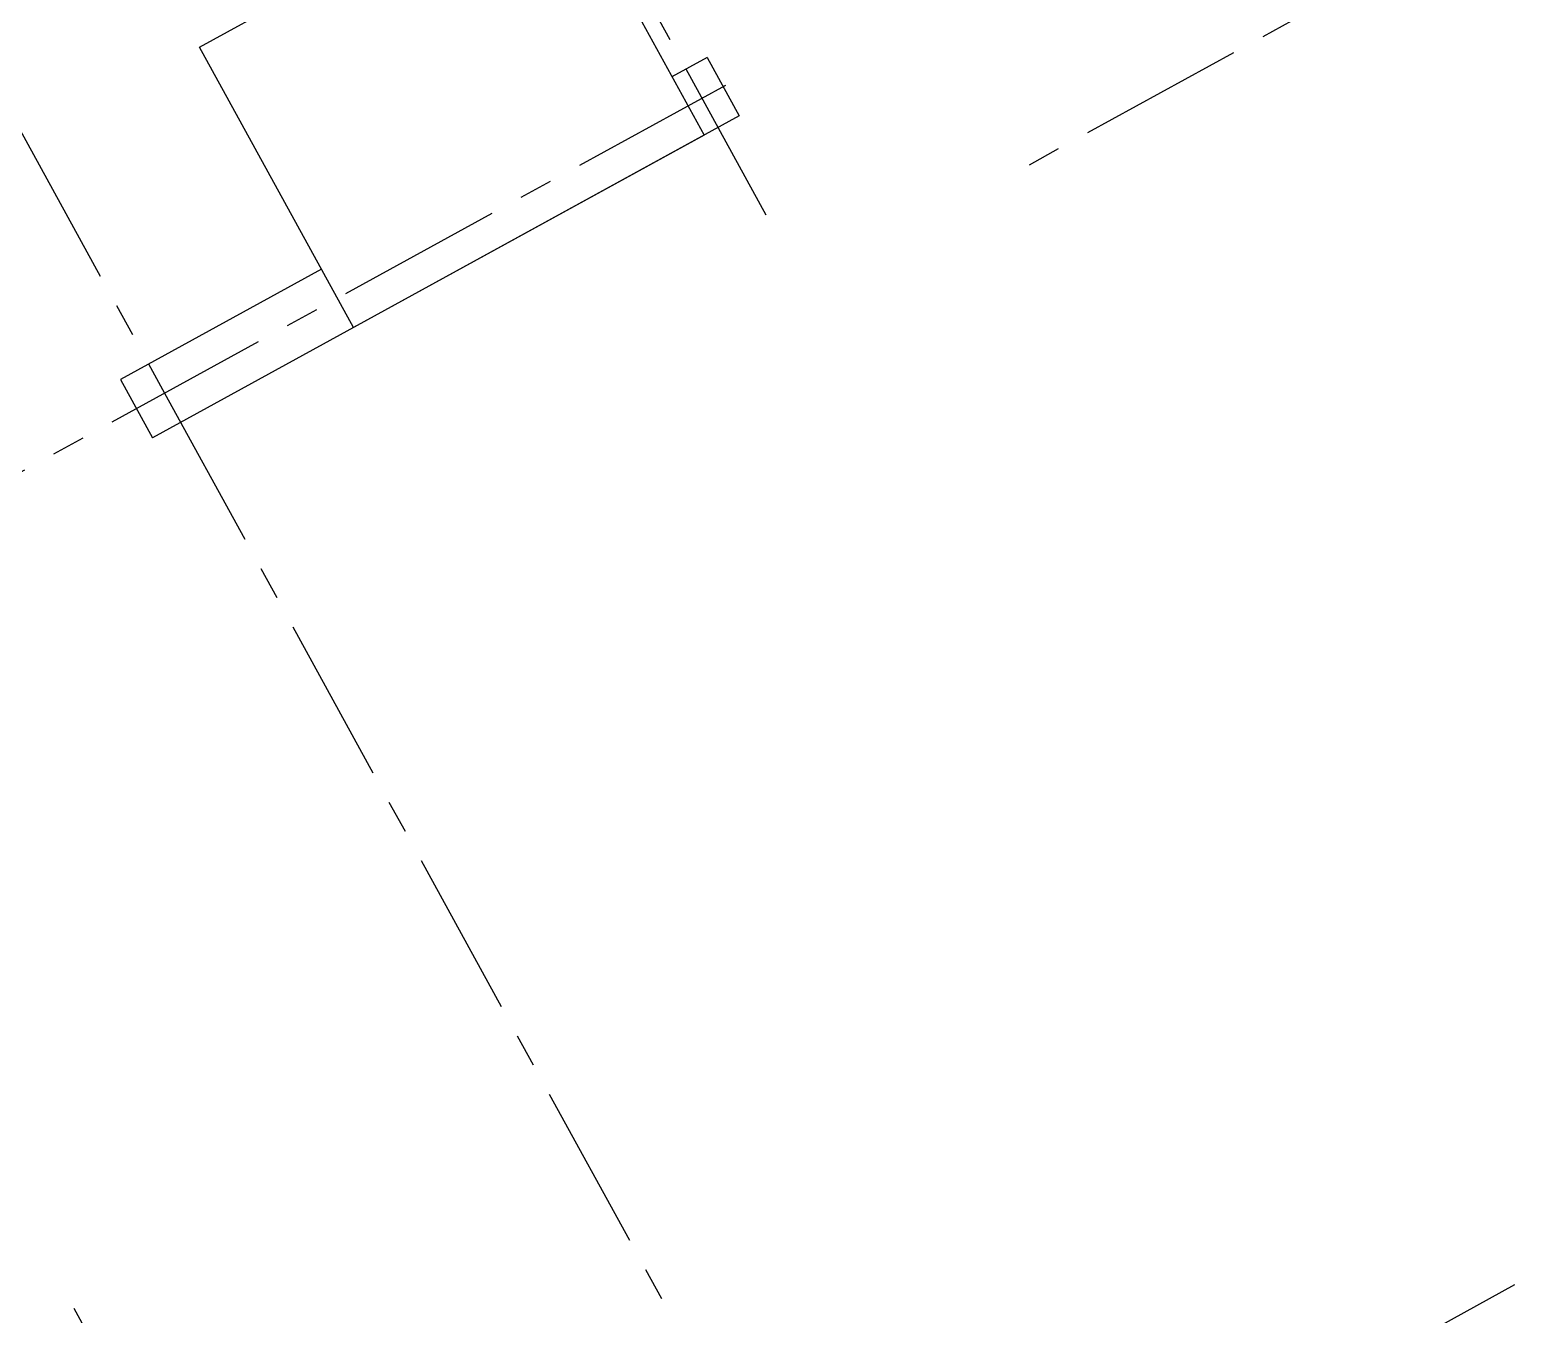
# Model space of a CAD drawing. Header units: millimetres. Extents: x 75184266 to 76346726, y -35077925 to -33679385.
# Drawn here: x 75442712 to 75448346, y -34539773 to -34534952 of the extents above; entities that cross this region are included whole.
import ezdxf

# ---------------------------------------------------------------- set-up
doc = ezdxf.new("R2010")
doc.units = ezdxf.units.MM
doc.header["$LTSCALE"] = 50
doc.header["$MEASUREMENT"] = 0
doc.linetypes.add('CENTER', pattern=[2, 1.25, -0.25, 0.25, -0.25])
doc.linetypes.add('XR-지하3층$0$H', pattern=[1.3, 0.8, -0.5])
doc.layers.add('CEN', color=1, linetype='CENTER')
doc.layers.add('건축', color=8, linetype='CONTINUOUS', plot=False)

msp = doc.modelspace()

# ---------------------------------------------------------------- linework, layer by layer
at = {"layer": 'CEN', "ltscale": 10}
for points in [[(75441323, -34528084.1), (75445478, -34535654.9)], [(75439306.7, -34529190.7), (75443216.3, -34536314.4)], [(75449856.6, -34533594), (75446425.6, -34535477)], [(75445320.3, -34535159.7), (75439513, -34538346.8)], [(75443216.3, -34536314.4), (75445800, -34541022)], [(75448281.4, -34539660.1), (75442096.6, -34543054.5)]]:
    msp.add_lwpolyline(points, dxfattribs=at)
at = {"layer": '건축'}
for p, q in [((75445251.4, -34535054.9), (75445119.9, -34535127.1)), ((75445251.4, -34535054.9), (75445371.7, -34535274.1)), ((75445371.7, -34535274.1), (75443171.3, -34536481.7)), ((75443804.9, -34535848.8), (75443051, -34536262.5))]:
    msp.add_line(p, q, dxfattribs=at)
at = {"layer": '건축', "linetype": 'XR-지하3층$0$H', "ltscale": 50}
msp.add_lwpolyline([(75438953.1, -34531456.2), (75441794.2, -34536632.9), (75441312, -34536897.5), (75444213.2, -34542183.7), (75446476.9, -34546308.4), (75447603.4, -34545690.1), (75448289, -34546939.4), (75455232.1, -34543128.8), (75453350.9, -34539701.1), (75454402.8, -34539123.8), (75450621.2, -34532233.3)], dxfattribs=at)
at = {"layer": '건축'}
msp.add_lwpolyline([(75443925.2, -34536067.9), (75443347.8, -34535015.9), (75444662.8, -34534294.2), (75445240.2, -34535346.2)], close=True, dxfattribs=at)
msp.add_lwpolyline([(75443051, -34536262.5), (75443171.3, -34536481.7)], dxfattribs=at)

doc.saveas('drawing.dxf')
